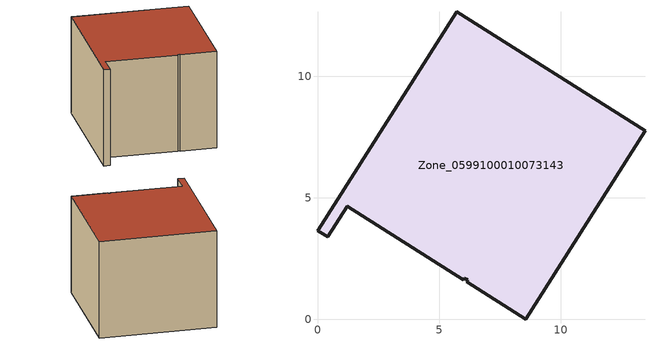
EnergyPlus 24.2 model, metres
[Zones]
Zone_0599100010073143
 floor ground (C_G): 6,1.62 1.22,4.66 0.41,3.39 0,3.65 5.73,12.65 13.47,7.75 8.56,0 6.14,1.53 6.18,1.62 6.05,1.7 z1.63
 wall outside (C_F): 6.05,1.7 6.18,1.62 6.14,1.53 8.56,0 13.47,7.75 5.73,12.65 0,3.65 0.41,3.39 1.22,4.66 6,1.62 6.05,1.7 z1.63:9.55
 roof outside (C_R): 1.22,4.66 6,1.62 6.05,1.7 6.18,1.62 6.14,1.53 8.56,0 13.47,7.75 5.73,12.65 0,3.65 0.41,3.39 z9.55
[BUILDING]
Pand.0599100010073143: North Axis=0; Terrain=City; Loads Convergence Tolerance Value=0.04; Temperature Convergence Tolerance Value=0.4; Solar Distribution=FullExterior; Maximum Number of Warmup Days=25; Minimum Number of Warmup Days=1
[Site:Location]
Rotterdam.The.Hague.AP_ZH_NLD Design_Conditions: Latitude=51.96; Longitude=4.45; Time Zone=1; Elevation=-4.5
[SITE:GROUNDTEMPERATURE:BUILDINGSURFACE]
18, 18, 18, 18, 18, 18, 18, 18, 18, 18, 18, 18
[MATERIAL] Thermal Absorptance=0.9; Solar Absorptance=0.7; Visible Absorptance=0.7
Name | Roughness | Thickness | Conductivity | Density | Specific Heat
G.TC.2006-2014 | MediumSmooth | 0.15 | 0.06 | 540 | 1210
F.TC.2006-2014 | Rough | 0.3 | 0.12 | 1920 | 840
R.TC.2006-2014 | MediumRough | 0.2 | 0.08 | 1500 | 1000
[CONSTRUCTION]
C_G: G.TC.2006-2014
C_F: F.TC.2006-2014
C_R: R.TC.2006-2014
[ZONE]
Zone_0599100010073143: Type=1; Multiplier=1; Ceiling Height=Autocalculate; Volume=Autocalculate; Floor Area=autocalculate; Part of Total Floor Area=Yes
[ZONEINFILTRATION:DESIGNFLOWRATE]
Infil_Zone_0599100010073143: Zone or ZoneList or Space or SpaceList=Zone_0599100010073143; Schedule=AlwaysOn; Design Flow Rate Calculation Method=Flow/Area; Flow Rate per Floor Area=0.0015; Constant Term Coefficient=1; Temperature Term Coefficient=0; Velocity Term Coefficient=0; Velocity Squared Term Coefficient=0
[HVACTEMPLATE:ZONE:IDEALLOADSAIRSYSTEM]
Zone_0599100010073143: Maximum Heating Supply Air Temperature=50; Minimum Cooling Supply Air Temperature=13; Maximum Heating Supply Air Humidity Ratio=0.0156; Minimum Cooling Supply Air Humidity Ratio=0.0077; Heating Limit=NoLimit; Cooling Limit=NoLimit; Dehumidification Control Type=ConstantSensibleHeatRatio; Cooling Sensible Heat Ratio=0.7; Dehumidification Setpoint=60; Humidification Control Type=None; Humidification Setpoint=30; Outdoor Air Method=None; Outdoor Air Flow Rate per Person=0.00944; Outdoor Air Flow Rate per Zone Floor Area=0; Outdoor Air Flow Rate per Zone=0; Demand Controlled Ventilation Type=None; Outdoor Air Economizer Type=NoEconomizer; Heat Recovery Type=None; Sensible Heat Recovery Effectiveness=0.7; Latent Heat Recovery Effectiveness=0.65
[ZONECONTROL:THERMOSTAT]
ThermostatControl_Zone_0599100010073143: Zone or ZoneList=Zone_0599100010073143; Control Type Schedule=DualSetpointControlType; Control 1=Thermostat_Zone_0599100010073143; Temperature Difference Between Cutout And Setpoint=0
[THERMOSTATSETPOINT:DUALSETPOINT]
Thermostat_Zone_0599100010073143: Heating Setpoint Temperature Schedule=HeatingSetpoint_Zone_0599100010073143; Cooling Setpoint Temperature Schedule=CoolingSetpoint_Zone_0599100010073143
[SCHEDULE:COMPACT]
HeatingSetpoint_Zone_0599100010073143: Through: 12/31, For: AllDays, Until: 24:00, 21
CoolingSetpoint_Zone_0599100010073143: Through: 12/31, For: AllDays, Until: 24:00, 24
DualSetpointControlType: Through: 12/31, For: AllDays, Until: 24:00, 4
AlwaysOn: Through: 12/31, For: AllDays, Until: 24:00, 1
